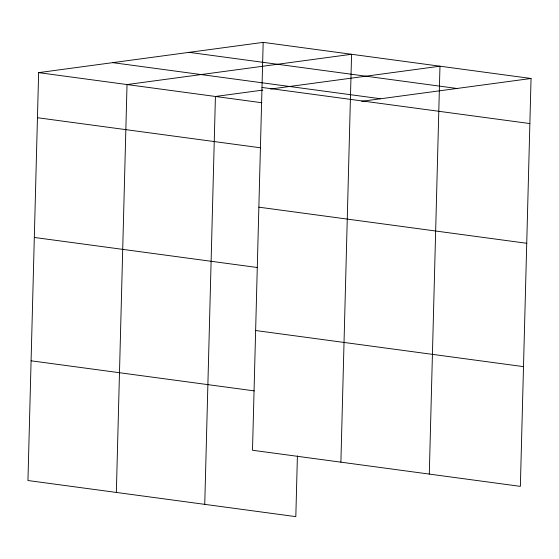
<?xml version="1.0" encoding="UTF-8"?>
<svg xmlns="http://www.w3.org/2000/svg" width="559" height="559" viewBox="0 0 559 559"><rect width="100%" height="100%" fill="white"/><g stroke="black" fill="none" stroke-linecap="round" stroke-linejoin="round"><path stroke-width="0.84" d="M263.177 42.365L252.5 450.247L520.366 486.365L531.05 78.477L263.177 42.365L38.634 72.635L27.95 480.523L295.823 516.635L297.409 455.906M116.349 492.444L127.026 84.556L351.576 54.279L340.892 462.167M204.748 504.358L215.425 96.476L262.814 90.083M429.291 474.081L439.975 66.2L270.57 89.042M361.645 101.319L531.05 78.477M189.075 52.35L456.948 88.469M112.729 62.65L380.602 98.761M261.996 87.449L529.869 123.56M38.634 72.635L261.822 102.73M37.453 117.725L260.641 147.814M258.866 207.172L526.732 243.284M34.316 237.449L257.51 267.537M255.631 330.523L523.504 366.634M31.087 360.8L254.275 390.888"/></g></svg>
